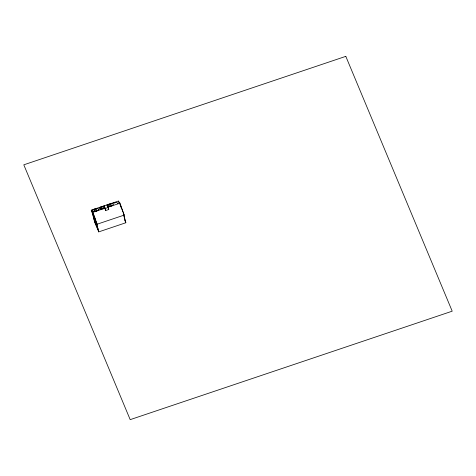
<?xml version="1.0" encoding="UTF-8"?>
<svg xmlns="http://www.w3.org/2000/svg" width="476" height="476" viewBox="0 0 476 476"><rect width="100%" height="100%" fill="white"/><g stroke="black" fill="none" stroke-linecap="round" stroke-linejoin="round"><path stroke-width="0.71" d="M106.892 205.239C108.689 204.216 111.777 202.574 113.502 204.299C112.574 206.376 109.343 206.87 107.231 206.691M98.752 231.877L94.664 222.09L92.154 211.707L95.021 218.448L97.461 226.992A5.343 0.381 71.4 0 1 98.026 229.361L94.873 222.209L93.379 216.866L93.707 217.205L91.243 210.166L118.351 201.068L119.994 203.175L124.194 215.093L97.11 224.22L96.217 222.084L98.752 231.877L125.837 222.75L123.302 212.962L124.194 215.093M91.243 210.166L92.909 212.296L104.946 208.238L105.749 210.511L108.76 209.5L107.118 204.799L107.641 206.822M119.994 203.175L107.957 207.227L108.76 209.5M105.749 210.511L105.226 208.494L108.236 207.476M119.208 202.467L122.969 211.897M104.143 206.102L101.608 206.661A2.332 0.464 -17.8 0 0 99.799 207.494L99.228 208.357C100.942 208.607 101.709 206.447 103.506 207.012L103.929 207.542L103.518 208.054L99.9 209.119L103.369 208.762A2.642 0.524 -17.8 0 0 105.196 207.952M117.965 203.799L116.745 202.246L113.621 203.3L113.223 202.794M104.631 207.833L104.946 208.238M124.867 220.227L125.087 220.531L123.712 215.176M94.438 219.71L93.147 216.015M121.005 207.018L120.702 206.62M118.328 201.039L118.994 202.639M125.021 220.793L125.837 222.75M105.226 208.494L104.107 205.816L104.91 208.916M121.261 207.661L121.517 208.399M92.909 212.296L97.11 224.22M123.201 212.736L123.379 213.522M119.208 202.681L119.286 203.103M98.919 209.214C97.931 211.201 93.564 212.748 91.922 210.874L92.005 210.517C93.665 209.083 97.086 207.506 98.919 209.214M93.599 215.622L94.956 219.668L93.599 215.622M94.075 209.97L94.093 210.57L94.795 210.868L96.902 209.928L96.069 209.303L94.075 209.97M108.659 205.061L108.677 205.656L109.379 205.959L111.485 205.019L110.652 204.388L108.659 205.061M345.808 56.352L23.8 164.815L130.192 419.648L452.2 311.185L345.808 56.352M96.461 225.416L94.849 220.513L96.461 225.416"/></g></svg>
